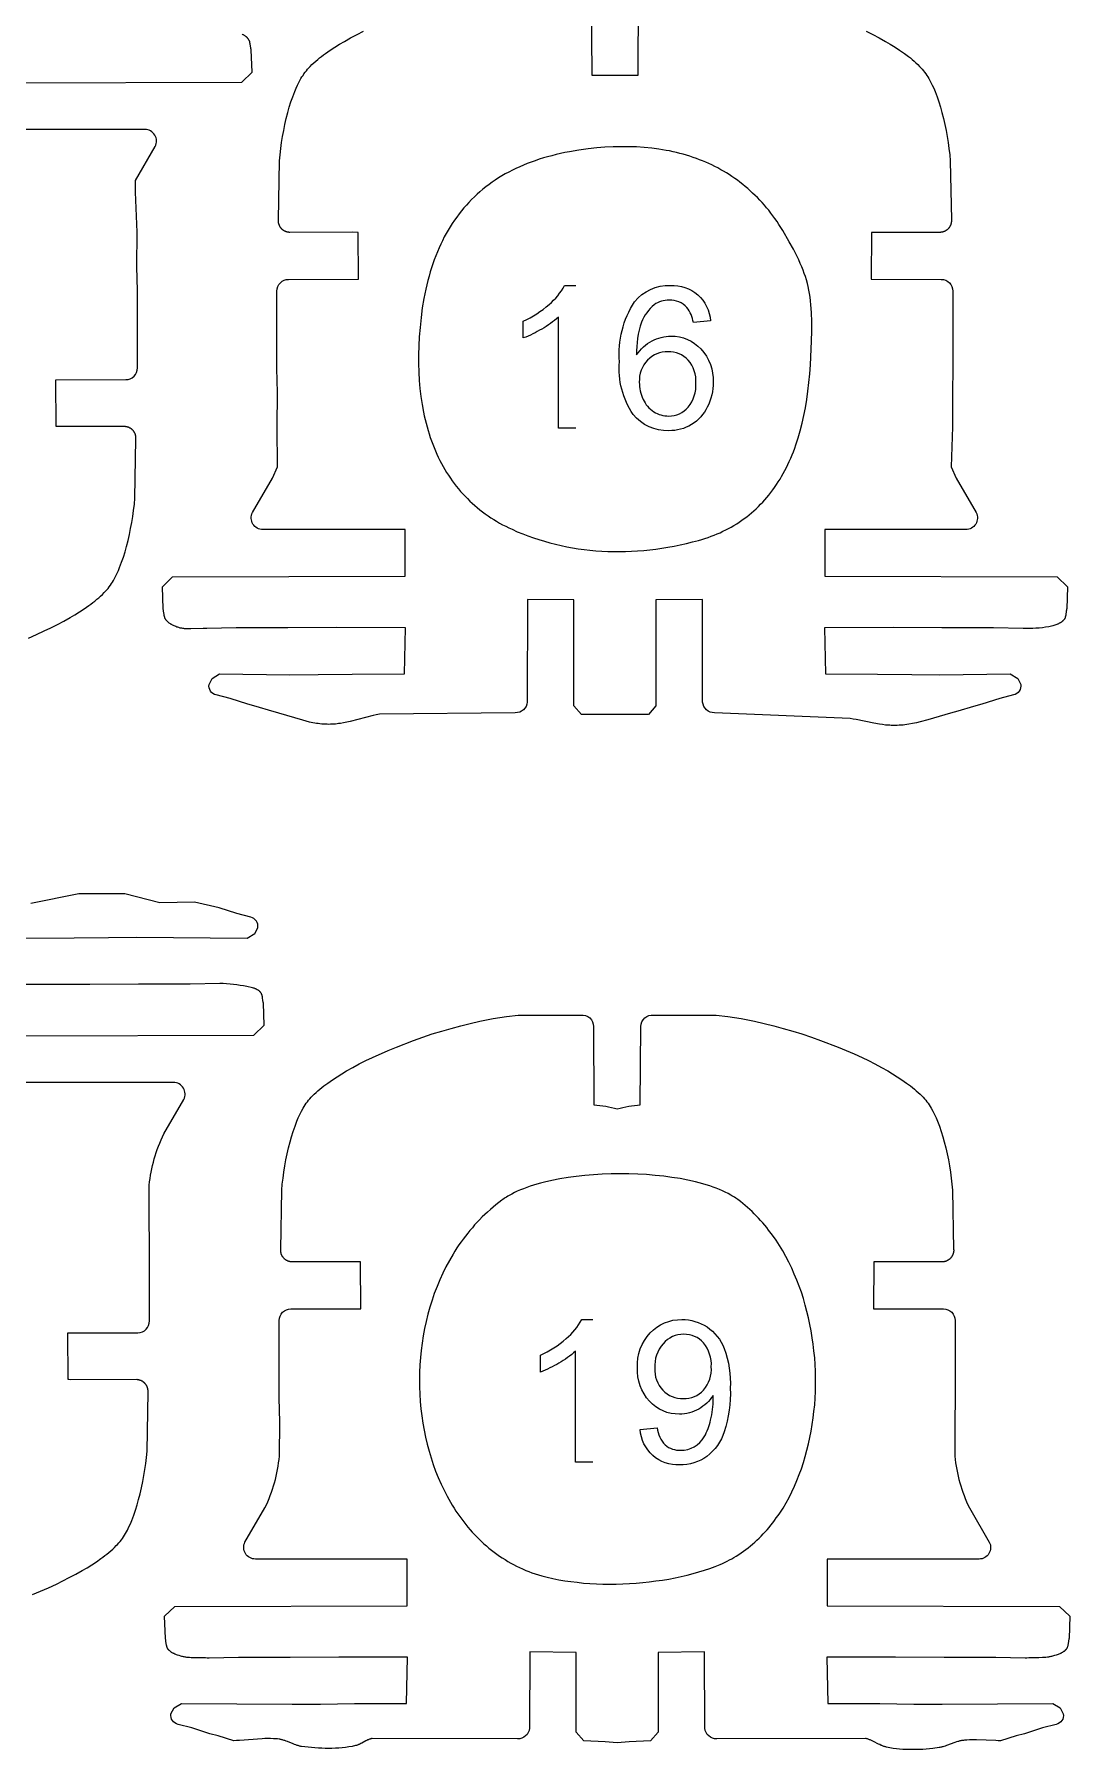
# Model space of a CAD drawing. Extents: x -344 to 77, y -230 to 818.
# Drawn here: x -2.1 to 70.5, y 0.1 to 120.3 of the extents above; entities that cross this region are included whole.
import ezdxf

# ---------------------------------------------------------------- set-up
doc = ezdxf.new("R2010")
doc.units = 0
doc.layers.add('LAYER_1', color=18, linetype='CONTINUOUS')
doc.layers.add('LETTERS', color=1, linetype='CONTINUOUS')

msp = doc.modelspace()

# ---------------------------------------------------------------- linework, layer by layer
at = {"layer": 'LAYER_1'}
for points in [[(36.96, 122.93), (37, 117.46)], [(-3.85, 116.92), (12.45, 116.97), (13.17, 117.66), (13.11, 119.22), (13.11, 119.24), (13.1, 119.27), (13.09, 119.31), (13.08, 119.36), (13.04, 119.62), (13.04, 119.66), (13.02, 119.71), (13.02, 119.74), (13.01, 119.76), (13, 119.79), (13, 119.81), (12.99, 119.83), (12.98, 119.85), (12.97, 119.88), (12.97, 119.89), (12.96, 119.9), (12.95, 119.91), (12.95, 119.92), (12.94, 119.93), (12.94, 119.94), (12.93, 119.95), (12.92, 119.96), (12.92, 119.97), (12.91, 119.98), (12.9, 120), (12.89, 120.01), (12.87, 120.03), (12.86, 120.04), (12.85, 120.06), (12.84, 120.07), (12.82, 120.09), (12.81, 120.1), (12.8, 120.11), (12.78, 120.13), (12.77, 120.14), (12.75, 120.15), (12.74, 120.16), (12.73, 120.17), (12.71, 120.19), (12.7, 120.2), (12.67, 120.22), (12.64, 120.24), (12.6, 120.26), (12.57, 120.28), (12.54, 120.29), (12.5, 120.31), (12.47, 120.33)]]:
    msp.add_lwpolyline(points, dxfattribs=at)
for points in [[(37, 117.46), (40.24, 117.46), (40.28, 122.93, -0.444583)], [(56.25, 120.54), (56.7, 120.31), (57.15, 120.07), (57.6, 119.82), (57.93, 119.62), (58.27, 119.42), (58.59, 119.2), (58.92, 118.98), (59.2, 118.77), (59.34, 118.66), (59.47, 118.55), (59.6, 118.43), (59.73, 118.32), (59.86, 118.2), (59.99, 118.07), (60.08, 117.98), (60.17, 117.87), (60.26, 117.77), (60.34, 117.66), (60.42, 117.55), (60.5, 117.44), (60.57, 117.33), (60.64, 117.21), (60.76, 116.99), (60.88, 116.76), (60.98, 116.54), (61.08, 116.3), (61.22, 115.94), (61.34, 115.58), (61.46, 115.21), (61.56, 114.84), (61.67, 114.42), (61.76, 114), (61.85, 113.58), (61.93, 113.16), (62, 112.74), (62.05, 112.31), (62.1, 111.88), (62.14, 111.45), (62.22, 107.32), (62.22, 107.3), (62.22, 107.27), (62.22, 107.25), (62.22, 107.23), (62.22, 107.21), (62.22, 107.19), (62.22, 107.17), (62.21, 107.15), (62.21, 107.13), (62.21, 107.11), (62.2, 107.08), (62.2, 107.06), (62.19, 107.04), (62.19, 107.02), (62.18, 107), (62.17, 106.98), (62.17, 106.96), (62.16, 106.94), (62.15, 106.92), (62.14, 106.91), (62.13, 106.89), (62.12, 106.87), (62.11, 106.85), (62.1, 106.83), (62.09, 106.81), (62.08, 106.8), (62.07, 106.78), (62.06, 106.76), (62.04, 106.74), (62.03, 106.73), (62.02, 106.71), (62, 106.7), (61.99, 106.68), (61.97, 106.66), (61.96, 106.65), (61.94, 106.64), (61.93, 106.62), (61.91, 106.61), (61.89, 106.6), (61.88, 106.58), (61.86, 106.57), (61.84, 106.56), (61.82, 106.55), (61.81, 106.54), (61.79, 106.53), (61.77, 106.52), (61.75, 106.51), (61.73, 106.5), (61.71, 106.49), (61.69, 106.49), (61.67, 106.48), (61.65, 106.47), (61.63, 106.47), (61.61, 106.46), (61.59, 106.45), (61.57, 106.45), (61.55, 106.45), (61.53, 106.44), (61.51, 106.44), (61.49, 106.44), (61.47, 106.43), (61.45, 106.43), (61.42, 106.43), (56.75, 106.43), (56.67, 106.43), (56.64, 106.43), (56.63, 106.43), (56.62, 106.43), (56.6, 103.15), (61.51, 103.14, -0.41433), (62.32, 102.32), (62.32, 96.88), (62.29, 95.22), (62.3, 92.81), (62.2, 90), (62.56, 89.2), (63.96, 86.79, -0.56181), (63.23, 85.6), (53.34, 85.6), (53.34, 82.33), (69.65, 82.28), (70.36, 81.59), (70.31, 80.04), (70.3, 80.01), (70.3, 79.99), (70.29, 79.96), (70.29, 79.94), (70.28, 79.89), (70.25, 79.63), (70.24, 79.58), (70.23, 79.56), (70.23, 79.53), (70.22, 79.51), (70.21, 79.49), (70.21, 79.46), (70.2, 79.44), (70.19, 79.43), (70.19, 79.42), (70.19, 79.4), (70.18, 79.39), (70.18, 79.38), (70.17, 79.37), (70.17, 79.36), (70.16, 79.35), (70.15, 79.34), (70.15, 79.33), (70.14, 79.32), (70.13, 79.31), (70.13, 79.3), (70.12, 79.29), (70.11, 79.28), (70.11, 79.27), (70.09, 79.26), (70.08, 79.24), (70.07, 79.23), (70.06, 79.22), (70.04, 79.2), (70.03, 79.19), (70.02, 79.18), (70, 79.17), (69.99, 79.16), (69.98, 79.15), (69.96, 79.14), (69.95, 79.12), (69.92, 79.1), (69.89, 79.08), (69.86, 79.06), (69.83, 79.05), (69.79, 79.03), (69.76, 79.01), (69.73, 79), (69.69, 78.98), (69.66, 78.97), (69.62, 78.95), (69.55, 78.93), (69.48, 78.9), (69.41, 78.88), (69.34, 78.86), (69.05, 78.78, -0.044561), (67.25, 78.66), (65.18, 78.71), (61.55, 78.71), (58.14, 78.73), (53.32, 78.72), (53.39, 75.48), (57.04, 75.47), (59.44, 75.44), (61.42, 75.42), (66.34, 75.48), (66.87, 75.16), (67.08, 74.75, -0.400279), (66.58, 74.01), (65.61, 73.76), (64.36, 73.36), (63.78, 73.2), (62.68, 72.87), (62.41, 72.8), (62.15, 72.73), (60.56, 72.27), (60.03, 72.12), (59.77, 72.06), (59.5, 72), (59.23, 71.96), (59.1, 71.94), (58.96, 71.92), (58.83, 71.9), (58.69, 71.89), (58.56, 71.88), (58.42, 71.87), (58.32, 71.87), (58.21, 71.87), (58.11, 71.87), (58, 71.87), (57.9, 71.88), (57.8, 71.88), (57.59, 71.9), (57.39, 71.93), (57.18, 71.96), (56.77, 72.03), (55.54, 72.29), (55.33, 72.32), (55.13, 72.36), (45.61, 72.76, -0.398217), (44.77, 73.51), (44.75, 80.7), (41.5, 80.67), (41.5, 73.24), (40.97, 72.64), (36.27, 72.64), (35.74, 73.24), (35.74, 80.67), (32.48, 80.7), (32.47, 73.51, -0.39838), (31.63, 72.76), (22.11, 72.66), (21.88, 72.61), (21.65, 72.56), (20.05, 72.15), (19.82, 72.1), (19.59, 72.05), (19.36, 72.01), (19.24, 72), (19.13, 71.98), (19.01, 71.97), (18.89, 71.96), (18.78, 71.95), (18.66, 71.95), (18.54, 71.94), (18.43, 71.95), (18.3, 71.95), (18.18, 71.96), (18.06, 71.97), (17.93, 71.98), (17.81, 72), (17.69, 72.01), (17.57, 72.04), (17.44, 72.06), (17.2, 72.11), (16.96, 72.17), (16.72, 72.23), (15.04, 72.74), (14.8, 72.8), (14.56, 72.87), (13.46, 73.2), (12.87, 73.36), (11.62, 73.76), (10.65, 74.01, -0.399753), (10.15, 74.75), (10.37, 75.16), (10.89, 75.48), (15.82, 75.42), (17.8, 75.44), (20.19, 75.47), (23.85, 75.48), (23.92, 78.72), (19.1, 78.73), (15.68, 78.71), (12.06, 78.71), (9.99, 78.66), (9.87, 78.66), (9.74, 78.66), (8.87, 78.63), (8.74, 78.63), (8.62, 78.64), (8.56, 78.64), (8.5, 78.65), (8.43, 78.65), (8.37, 78.66), (8.31, 78.67), (8.25, 78.68), (8.19, 78.69), (8.13, 78.7), (8.07, 78.72), (8.02, 78.73), (7.95, 78.75), (7.89, 78.77), (7.83, 78.8), (7.77, 78.82), (7.71, 78.85), (7.65, 78.87), (7.59, 78.9), (7.56, 78.92), (7.53, 78.94), (7.5, 78.95), (7.47, 78.97), (7.44, 78.99), (7.41, 79.01), (7.39, 79.02), (7.36, 79.04), (7.34, 79.06), (7.31, 79.08), (7.29, 79.11), (7.26, 79.13), (7.24, 79.15), (7.21, 79.17), (7.19, 79.2), (7.17, 79.22), (7.15, 79.24), (7.13, 79.27), (7.12, 79.28), (7.12, 79.29), (7.11, 79.3), (7.1, 79.31), (7.1, 79.32), (7.09, 79.33), (7.09, 79.34), (7.08, 79.35), (7.07, 79.36), (7.07, 79.37), (7.06, 79.39), (7.06, 79.4), (7.05, 79.42), (7.04, 79.44), (7.04, 79.47), (7.03, 79.49), (7.02, 79.51), (7.02, 79.54), (7.01, 79.56), (7, 79.59), (7, 79.64), (6.96, 79.89), (6.95, 79.94), (6.94, 79.99), (6.93, 80.01), (6.93, 80.04), (6.88, 81.59), (7.59, 82.28), (23.9, 82.33), (23.9, 85.6), (13.93, 85.6, -0.562342), (13.2, 86.79), (14.6, 89.2), (14.96, 90), (14.93, 92.81), (14.95, 95.22), (14.91, 96.88), (14.91, 102.32, -0.414258), (15.73, 103.14), (20.64, 103.15), (20.62, 106.43), (20.61, 106.43), (20.6, 106.43), (20.57, 106.43), (20.21, 106.44), (15.81, 106.43), (15.79, 106.43), (15.77, 106.43), (15.75, 106.44), (15.73, 106.44), (15.71, 106.44), (15.69, 106.45), (15.67, 106.45), (15.65, 106.45), (15.62, 106.46), (15.6, 106.47), (15.58, 106.47), (15.56, 106.48), (15.54, 106.49), (15.53, 106.49), (15.51, 106.5), (15.49, 106.51), (15.47, 106.52), (15.45, 106.53), (15.43, 106.54), (15.41, 106.55), (15.4, 106.56), (15.38, 106.57), (15.36, 106.58), (15.34, 106.6), (15.33, 106.61), (15.31, 106.62), (15.29, 106.64), (15.28, 106.65), (15.26, 106.66), (15.25, 106.68), (15.23, 106.7), (15.22, 106.71), (15.21, 106.73), (15.19, 106.74), (15.18, 106.76), (15.17, 106.78), (15.15, 106.8), (15.14, 106.81), (15.13, 106.83), (15.12, 106.85), (15.11, 106.87), (15.1, 106.89), (15.09, 106.91), (15.08, 106.92), (15.08, 106.94), (15.07, 106.96), (15.06, 106.98), (15.06, 107), (15.05, 107.02), (15.04, 107.04), (15.04, 107.06), (15.03, 107.08), (15.03, 107.11), (15.03, 107.13), (15.02, 107.15), (15.02, 107.17), (15.02, 107.19), (15.02, 107.21), (15.02, 107.23), (15.02, 107.25), (15.02, 107.27), (15.02, 107.29), (15.02, 107.32), (15.09, 111.45), (15.13, 111.88), (15.18, 112.31), (15.24, 112.74), (15.31, 113.16), (15.39, 113.58), (15.47, 114), (15.57, 114.42), (15.67, 114.84), (15.78, 115.21), (15.89, 115.58), (16.02, 115.94), (16.16, 116.3), (16.25, 116.54), (16.36, 116.76), (16.47, 116.99), (16.59, 117.21), (16.66, 117.33), (16.74, 117.44), (16.81, 117.55), (16.89, 117.66), (16.98, 117.77), (17.06, 117.87), (17.15, 117.98), (17.25, 118.07), (17.37, 118.2), (17.5, 118.32), (17.63, 118.43), (17.77, 118.55), (17.9, 118.66), (18.04, 118.77), (18.18, 118.87), (18.32, 118.98), (18.64, 119.2), (18.97, 119.42), (19.3, 119.62), (19.64, 119.82), (20.08, 120.07), (20.53, 120.31), (20.99, 120.54)], [(-2.52, 77.99), (-1.96, 78.24), (-1.41, 78.49), (-0.95, 78.71), (-0.49, 78.94), (-0.04, 79.18), (0.4, 79.43), (0.74, 79.63), (1.07, 79.84), (1.4, 80.05), (1.72, 80.28), (1.86, 80.38), (2, 80.49), (2.14, 80.59), (2.28, 80.71), (2.41, 80.82), (2.54, 80.94), (2.67, 81.06), (2.79, 81.18), (2.89, 81.28), (2.98, 81.38), (3.07, 81.48), (3.15, 81.59), (3.23, 81.7), (3.31, 81.81), (3.38, 81.92), (3.45, 82.04), (3.57, 82.26), (3.68, 82.49), (3.79, 82.72), (3.88, 82.95), (4.02, 83.31), (4.15, 83.67), (4.26, 84.04), (4.37, 84.41), (4.47, 84.83), (4.57, 85.25), (4.65, 85.67), (4.73, 86.09), (4.8, 86.52), (4.86, 86.94), (4.91, 87.37), (4.95, 87.8), (5.02, 91.94), (5.02, 91.96), (5.02, 91.98), (5.02, 92), (5.02, 92.02), (5.02, 92.04), (5.02, 92.06), (5.02, 92.08), (5.02, 92.11), (5.01, 92.13), (5.01, 92.15), (5.01, 92.17), (5, 92.19), (5, 92.21), (4.99, 92.23), (4.99, 92.25), (4.98, 92.27), (4.97, 92.29), (4.96, 92.31), (4.96, 92.33), (4.95, 92.35), (4.94, 92.37), (4.93, 92.38), (4.92, 92.4), (4.91, 92.42), (4.9, 92.44), (4.89, 92.46), (4.87, 92.47), (4.86, 92.49), (4.85, 92.51), (4.84, 92.52), (4.82, 92.54), (4.81, 92.56), (4.79, 92.57), (4.78, 92.59), (4.76, 92.6), (4.75, 92.62), (4.73, 92.63), (4.71, 92.64), (4.7, 92.66), (4.68, 92.67), (4.66, 92.68), (4.65, 92.69), (4.63, 92.7), (4.61, 92.71), (4.59, 92.72), (4.57, 92.73), (4.55, 92.74), (4.54, 92.75), (4.52, 92.76), (4.5, 92.77), (4.48, 92.77), (4.46, 92.78), (4.44, 92.79), (4.42, 92.79), (4.4, 92.8), (4.38, 92.8), (4.35, 92.81), (4.33, 92.81), (4.31, 92.81), (4.29, 92.82), (4.27, 92.82), (4.25, 92.82), (4.23, 92.82), (-0.44, 92.82), (-0.53, 92.82), (-0.56, 92.82), (-0.57, 92.82), (-0.58, 92.82), (-0.6, 96.1), (4.31, 96.11, 0.41433), (5.13, 96.93), (5.13, 102.37), (5.09, 104.03), (5.11, 106.44), (5, 109.25), (4.98, 110.06), (6.38, 112.46, 0.561582), (5.65, 113.65), (-3.85, 113.65)], [(-2.96, 56.96), (0.7, 56.97), (3.09, 57), (5.07, 57.02), (12.83, 56.96), (13.35, 57.28), (13.57, 57.69, 0.400249), (13.07, 58.43), (12.1, 58.68), (10.85, 59.08), (9.14, 59.47), (6.69, 59.44), (4.24, 60.06), (1.02, 60.06), (-2.34, 59.39)], [(-3.01, 50.11), (13.3, 50.16), (14.01, 50.85), (13.96, 52.4), (13.96, 52.43), (13.95, 52.45), (13.94, 52.48), (13.94, 52.5), (13.93, 52.55), (13.9, 52.81), (13.89, 52.86), (13.88, 52.88), (13.88, 52.91), (13.87, 52.93), (13.87, 52.95), (13.86, 52.98), (13.85, 53), (13.85, 53.01), (13.84, 53.02), (13.84, 53.04), (13.83, 53.05), (13.83, 53.06), (13.82, 53.07), (13.82, 53.08), (13.81, 53.09), (13.81, 53.1), (13.8, 53.11), (13.79, 53.12), (13.79, 53.13), (13.78, 53.14), (13.77, 53.15), (13.76, 53.16), (13.76, 53.17), (13.75, 53.18), (13.74, 53.19), (13.72, 53.2), (13.71, 53.22), (13.7, 53.23), (13.69, 53.24), (13.68, 53.25), (13.67, 53.26), (13.65, 53.27), (13.64, 53.28), (13.63, 53.29), (13.62, 53.29), (13.6, 53.3), (13.59, 53.31), (13.56, 53.33), (13.53, 53.34), (13.51, 53.36), (13.48, 53.37), (13.45, 53.39), (13.42, 53.4), (13.39, 53.41), (13.36, 53.42), (13.32, 53.44), (13.26, 53.46), (13.2, 53.48), (12.81, 53.57, 0.03677), (10.9, 53.78), (8.83, 53.73), (5.21, 53.73), (1.79, 53.71), (-3.03, 53.72)], [(38.78, 45, -0.041677), (40.4, 45.28), (40.44, 50.76, -0.444633), (41.34, 51.57), (45.72, 51.57), (45.72, 51.57), (46.53, 51.47), (47.01, 51.4), (47.48, 51.32), (47.95, 51.23), (48.41, 51.13), (49.09, 50.98), (49.76, 50.81), (50.42, 50.63), (51.09, 50.44), (51.74, 50.24), (52.4, 50.02), (53.05, 49.79), (54.27, 49.32), (54.83, 49.09), (55.39, 48.84), (55.95, 48.59), (56.41, 48.37), (56.86, 48.14), (57.31, 47.9), (57.75, 47.65), (58.09, 47.45), (58.42, 47.24), (58.75, 47.03), (59.07, 46.8), (59.36, 46.6), (59.49, 46.49), (59.63, 46.38), (59.76, 46.26), (59.89, 46.14), (60.02, 46.02), (60.15, 45.9), (60.24, 45.8), (60.33, 45.7), (60.42, 45.6), (60.5, 45.49), (60.58, 45.38), (60.66, 45.27), (60.73, 45.16), (60.8, 45.04), (60.92, 44.82), (61.04, 44.59), (61.14, 44.36), (61.24, 44.13), (61.38, 43.77), (61.5, 43.41), (61.62, 43.04), (61.72, 42.67), (61.83, 42.25), (61.92, 41.83), (62.01, 41.41), (62.09, 40.99), (62.15, 40.56), (62.21, 40.14), (62.26, 39.71), (62.3, 39.28), (62.37, 35.14), (62.38, 35.12), (62.38, 35.1), (62.38, 35.08), (62.38, 35.06), (62.38, 35.04), (62.38, 35.02), (62.37, 35), (62.37, 34.97), (62.37, 34.95), (62.36, 34.93), (62.36, 34.91), (62.36, 34.89), (62.35, 34.87), (62.35, 34.85), (62.34, 34.83), (62.33, 34.81), (62.33, 34.79), (62.32, 34.77), (62.31, 34.75), (62.3, 34.73), (62.29, 34.72), (62.28, 34.7), (62.27, 34.68), (62.26, 34.66), (62.25, 34.64), (62.24, 34.62), (62.23, 34.61), (62.22, 34.59), (62.2, 34.57), (62.19, 34.56), (62.18, 34.54), (62.16, 34.52), (62.15, 34.51), (62.13, 34.49), (62.12, 34.48), (62.1, 34.46), (62.08, 34.45), (62.07, 34.44), (62.05, 34.42), (62.03, 34.41), (62.02, 34.4), (62, 34.39), (61.98, 34.38), (61.96, 34.37), (61.94, 34.36), (61.93, 34.35), (61.91, 34.34), (61.89, 34.33), (61.87, 34.32), (61.85, 34.31), (61.83, 34.31), (61.81, 34.3), (61.79, 34.29), (61.77, 34.29), (61.75, 34.28), (61.73, 34.28), (61.71, 34.27), (61.69, 34.27), (61.67, 34.27), (61.65, 34.26), (61.62, 34.26), (61.6, 34.26), (61.58, 34.26), (56.91, 34.26), (56.83, 34.26), (56.8, 34.26), (56.79, 34.26), (56.78, 34.26), (56.76, 30.98), (61.66, 30.97, -0.414085), (62.48, 30.15), (62.48, 24.71), (62.45, 23.05), (62.46, 20.64, 0.088363), (63.48, 17.02), (64.88, 14.62, -0.561733), (64.16, 13.43), (53.5, 13.43), (53.5, 10.16), (69.8, 10.11), (70.52, 9.42), (70.47, 7.86), (70.46, 7.84), (70.46, 7.82), (70.45, 7.79), (70.45, 7.77), (70.44, 7.72), (70.4, 7.46), (70.39, 7.41), (70.39, 7.39), (70.38, 7.36), (70.38, 7.34), (70.37, 7.31), (70.36, 7.29), (70.36, 7.27), (70.35, 7.24), (70.34, 7.23), (70.34, 7.22), (70.33, 7.21), (70.33, 7.2), (70.32, 7.19), (70.32, 7.18), (70.31, 7.17), (70.3, 7.16), (70.3, 7.15), (70.29, 7.14), (70.29, 7.13), (70.28, 7.12), (70.27, 7.11), (70.26, 7.1), (70.25, 7.09), (70.24, 7.07), (70.23, 7.06), (70.22, 7.05), (70.21, 7.04), (70.2, 7.03), (70.18, 7.01), (70.17, 7), (70.16, 6.99), (70.15, 6.98), (70.12, 6.96), (70.09, 6.94), (70.07, 6.92), (70.04, 6.9), (70.01, 6.89), (69.98, 6.87), (69.95, 6.85), (69.92, 6.84), (69.89, 6.82), (69.86, 6.81), (69.83, 6.79), (69.76, 6.77), (69.7, 6.74), (69.63, 6.72), (69.57, 6.7), (69.44, 6.66), (69.25, 6.61), (69.19, 6.6), (69.13, 6.58), (69.08, 6.57), (69.02, 6.56), (68.96, 6.55), (68.84, 6.54), (68.72, 6.53), (68.6, 6.52), (68.36, 6.51), (67.64, 6.5), (67.52, 6.49), (67.4, 6.49), (65.34, 6.53), (61.71, 6.54), (58.29, 6.56), (53.48, 6.55), (53.55, 3.31), (57.2, 3.3), (59.59, 3.26), (61.58, 3.25), (69.33, 3.31), (69.86, 2.99), (70.07, 2.58, -0.39975), (69.57, 1.84), (68.6, 1.59), (67.35, 1.19), (66.77, 1.03), (65.67, 0.69), (65.5, 0.69), (65.33, 0.7), (63.98, 0.76), (63.82, 0.76), (63.65, 0.76), (63.48, 0.75), (63.31, 0.74), (63.14, 0.73), (63.06, 0.72), (62.98, 0.7), (62.93, 0.7), (62.87, 0.69), (62.82, 0.68), (62.77, 0.66), (62.72, 0.65), (62.67, 0.64), (62.57, 0.61), (62.47, 0.57), (61.88, 0.35), (61.78, 0.32), (61.68, 0.29), (61.63, 0.27), (61.58, 0.26), (61.52, 0.25), (61.47, 0.24), (61.42, 0.23), (61.37, 0.22), (60.91, 0.16), (60.45, 0.11), (60.21, 0.09), (59.98, 0.08), (59.75, 0.07), (59.52, 0.07), (59.28, 0.07), (59.05, 0.08), (58.82, 0.09), (58.59, 0.11), (58.36, 0.13), (58.13, 0.16), (57.9, 0.2), (57.67, 0.24), (57.62, 0.26), (57.57, 0.27), (57.53, 0.28), (57.48, 0.3), (57.43, 0.32), (57.39, 0.33), (57.34, 0.35), (57.29, 0.37), (57.2, 0.42), (57.11, 0.46), (56.75, 0.65), (56.66, 0.69), (56.57, 0.73), (56.52, 0.75), (56.48, 0.77), (56.43, 0.79), (56.38, 0.81), (56.34, 0.82), (56.29, 0.83), (56.24, 0.85), (56.19, 0.86), (45.77, 0.82, -0.39837), (44.93, 1.57), (44.91, 6.92), (41.66, 6.89), (41.66, 1.29), (41.12, 0.69), (39.61, 0.61), (38.78, 0.54), (37.94, 0.61), (36.43, 0.69), (35.89, 1.29), (35.89, 6.89), (32.64, 6.92), (32.62, 1.57, -0.398376), (31.79, 0.82), (21.59, 0.86), (21.57, 0.85), (21.55, 0.85), (21.51, 0.84), (21.48, 0.83), (21.44, 0.81), (21.4, 0.8), (21.36, 0.79), (21.33, 0.77), (21.29, 0.75), (21.22, 0.72), (21.15, 0.68), (20.86, 0.53), (20.79, 0.49), (20.72, 0.45), (20.68, 0.44), (20.64, 0.42), (20.61, 0.41), (20.57, 0.39), (20.53, 0.38), (20.49, 0.37), (20.46, 0.36), (20.44, 0.35), (20.42, 0.35), (20.19, 0.3), (19.95, 0.26), (19.72, 0.23), (19.48, 0.2), (19.25, 0.18), (19.01, 0.17), (18.77, 0.16), (18.53, 0.16), (18.3, 0.16), (18.06, 0.17), (17.82, 0.18), (17.58, 0.19), (17.11, 0.24), (16.64, 0.3), (16.59, 0.3), (16.54, 0.31), (16.49, 0.32), (16.44, 0.34), (16.39, 0.35), (16.34, 0.37), (16.29, 0.38), (16.24, 0.4), (16.14, 0.43), (16.04, 0.47), (15.66, 0.63), (15.56, 0.67), (15.46, 0.71), (15.41, 0.72), (15.36, 0.74), (15.31, 0.75), (15.26, 0.77), (15.21, 0.78), (15.16, 0.79), (15.11, 0.8), (15.06, 0.81), (14.96, 0.82), (14.86, 0.83), (14.76, 0.84), (14.66, 0.84), (14.47, 0.85), (14.27, 0.85), (14.07, 0.85), (13.87, 0.84), (12.28, 0.71), (12.08, 0.7), (11.88, 0.69), (10.78, 1.03), (10.2, 1.19), (8.95, 1.59), (7.98, 1.84, -0.399527), (7.48, 2.58), (7.7, 2.99), (8.22, 3.31), (15.98, 3.25), (17.96, 3.26), (20.35, 3.3), (24.01, 3.31), (24.07, 6.55), (19.26, 6.56), (15.84, 6.54), (12.22, 6.53), (10.15, 6.49), (10.02, 6.49), (9.9, 6.5), (9.02, 6.51), (8.9, 6.51), (8.78, 6.52), (8.65, 6.53), (8.59, 6.54), (8.53, 6.55), (8.47, 6.56), (8.41, 6.57), (8.35, 6.58), (8.29, 6.59), (8.23, 6.61), (8.17, 6.62), (8.05, 6.66), (7.93, 6.7), (7.87, 6.72), (7.81, 6.75), (7.75, 6.77), (7.69, 6.8), (7.66, 6.81), (7.63, 6.83), (7.6, 6.84), (7.57, 6.86), (7.55, 6.88), (7.52, 6.89), (7.49, 6.91), (7.47, 6.93), (7.44, 6.95), (7.42, 6.97), (7.4, 6.99), (7.37, 7.01), (7.35, 7.03), (7.34, 7.04), (7.33, 7.05), (7.32, 7.06), (7.31, 7.07), (7.3, 7.09), (7.29, 7.1), (7.28, 7.11), (7.27, 7.12), (7.27, 7.13), (7.26, 7.14), (7.25, 7.15), (7.25, 7.16), (7.24, 7.17), (7.24, 7.18), (7.23, 7.19), (7.23, 7.2), (7.22, 7.21), (7.22, 7.22), (7.21, 7.23), (7.21, 7.25), (7.2, 7.27), (7.19, 7.29), (7.18, 7.32), (7.18, 7.34), (7.17, 7.36), (7.17, 7.39), (7.16, 7.41), (7.15, 7.46), (7.11, 7.72), (7.11, 7.77), (7.1, 7.82), (7.09, 7.84), (7.09, 7.86), (7.03, 9.42), (7.75, 10.11), (24.05, 10.16), (24.05, 13.43), (13.4, 13.43, -0.561899), (12.67, 14.62), (14.07, 17.02, 0.088374), (15.09, 20.64), (15.11, 23.05), (15.07, 24.71), (15.07, 30.15, -0.414408), (15.89, 30.97), (20.8, 30.98), (20.78, 34.26), (20.77, 34.26), (20.76, 34.26), (20.73, 34.26), (20.37, 34.26), (15.97, 34.26), (15.95, 34.26), (15.93, 34.26), (15.91, 34.26), (15.89, 34.27), (15.87, 34.27), (15.84, 34.27), (15.82, 34.28), (15.8, 34.28), (15.78, 34.29), (15.76, 34.29), (15.74, 34.3), (15.72, 34.31), (15.7, 34.31), (15.68, 34.32), (15.66, 34.33), (15.65, 34.34), (15.63, 34.35), (15.61, 34.36), (15.59, 34.37), (15.57, 34.38), (15.55, 34.39), (15.54, 34.4), (15.52, 34.41), (15.5, 34.42), (15.48, 34.44), (15.47, 34.45), (15.45, 34.46), (15.44, 34.48), (15.42, 34.49), (15.41, 34.51), (15.39, 34.52), (15.38, 34.54), (15.36, 34.56), (15.35, 34.57), (15.34, 34.59), (15.32, 34.61), (15.31, 34.62), (15.3, 34.64), (15.29, 34.66), (15.28, 34.68), (15.27, 34.7), (15.26, 34.72), (15.25, 34.73), (15.24, 34.75), (15.23, 34.77), (15.23, 34.79), (15.22, 34.81), (15.21, 34.83), (15.21, 34.85), (15.2, 34.87), (15.2, 34.89), (15.19, 34.91), (15.19, 34.93), (15.18, 34.95), (15.18, 34.97), (15.18, 35), (15.18, 35.02), (15.18, 35.04), (15.18, 35.06), (15.18, 35.08), (15.18, 35.1), (15.18, 35.12), (15.18, 35.14), (15.25, 39.28), (15.29, 39.71), (15.34, 40.14), (15.4, 40.56), (15.47, 40.99), (15.54, 41.41), (15.63, 41.83), (15.73, 42.25), (15.83, 42.67), (15.94, 43.04), (16.05, 43.41), (16.18, 43.77), (16.31, 44.13), (16.41, 44.36), (16.52, 44.59), (16.63, 44.82), (16.75, 45.04), (16.82, 45.16), (16.89, 45.27), (16.97, 45.38), (17.05, 45.49), (17.13, 45.6), (17.22, 45.7), (17.31, 45.8), (17.41, 45.9), (17.53, 46.02), (17.66, 46.14), (17.79, 46.26), (17.92, 46.38), (18.06, 46.49), (18.2, 46.6), (18.34, 46.7), (18.48, 46.8), (18.8, 47.03), (19.13, 47.24), (19.46, 47.45), (19.8, 47.65), (20.24, 47.9), (20.69, 48.14), (21.15, 48.37), (21.61, 48.59), (22.72, 49.09), (23.29, 49.32), (24.5, 49.79), (25.15, 50.02), (25.81, 50.24), (26.47, 50.44), (27.13, 50.63), (27.8, 50.81), (28.47, 50.98), (29.14, 51.13), (29.61, 51.23), (30.07, 51.32), (30.55, 51.4), (31.02, 51.47), (31.83, 51.57), (31.84, 51.57), (36.22, 51.57, -0.444183), (37.12, 50.76), (37.15, 45.28, -0.041434), (38.78, 45)], [(-2.24, 10.94), (-1.68, 11.18), (-1.12, 11.42), (-0.56, 11.68), (-0.1, 11.9), (0.35, 12.13), (0.8, 12.37), (1.25, 12.62), (1.59, 12.82), (1.92, 13.02), (2.25, 13.24), (2.57, 13.46), (2.71, 13.57), (2.85, 13.67), (2.99, 13.78), (3.12, 13.89), (3.26, 14.01), (3.39, 14.12), (3.51, 14.24), (3.64, 14.37), (3.73, 14.46), (3.83, 14.56), (3.91, 14.67), (4, 14.78), (4.08, 14.88), (4.15, 15), (4.23, 15.11), (4.3, 15.23), (4.42, 15.45), (4.53, 15.68), (4.63, 15.9), (4.73, 16.14), (4.87, 16.5), (5, 16.86), (5.11, 17.23), (5.21, 17.6), (5.32, 18.01), (5.42, 18.43), (5.5, 18.86), (5.58, 19.28), (5.65, 19.7), (5.71, 20.13), (5.76, 20.56), (5.8, 20.99), (5.87, 25.12), (5.87, 25.14), (5.87, 25.17), (5.87, 25.19), (5.87, 25.21), (5.87, 25.23), (5.87, 25.25), (5.87, 25.27), (5.86, 25.29), (5.86, 25.31), (5.86, 25.33), (5.85, 25.35), (5.85, 25.38), (5.84, 25.4), (5.84, 25.42), (5.83, 25.44), (5.83, 25.46), (5.82, 25.48), (5.81, 25.49), (5.8, 25.51), (5.8, 25.53), (5.79, 25.55), (5.78, 25.57), (5.77, 25.59), (5.76, 25.61), (5.74, 25.63), (5.73, 25.64), (5.72, 25.66), (5.71, 25.68), (5.7, 25.69), (5.68, 25.71), (5.67, 25.73), (5.65, 25.74), (5.64, 25.76), (5.63, 25.77), (5.61, 25.79), (5.59, 25.8), (5.58, 25.82), (5.56, 25.83), (5.54, 25.84), (5.53, 25.86), (5.51, 25.87), (5.49, 25.88), (5.48, 25.89), (5.46, 25.9), (5.44, 25.91), (5.42, 25.92), (5.4, 25.93), (5.38, 25.94), (5.36, 25.95), (5.34, 25.95), (5.32, 25.96), (5.3, 25.97), (5.28, 25.97), (5.26, 25.98), (5.24, 25.98), (5.22, 25.99), (5.2, 25.99), (5.18, 26), (5.16, 26), (5.14, 26), (5.12, 26), (5.1, 26.01), (5.08, 26.01), (0.4, 26), (0.32, 26.01), (0.29, 26.01), (0.28, 26.01), (0.27, 26.01), (0.25, 29.29), (5.16, 29.3, 0.414363), (5.97, 30.12), (5.97, 35.56), (5.94, 37.22), (5.95, 39.63, -0.088366), (6.98, 43.24), (8.38, 45.65, 0.561891), (7.65, 46.84), (-3.01, 46.84)]]:
    msp.add_lwpolyline(points, format="xyb", dxfattribs=at)
for points in [[(44.49, 84.84), (44.71, 84.91), (44.93, 84.98), (45.15, 85.05), (45.37, 85.13), (45.58, 85.21), (45.79, 85.29), (45.99, 85.38), (46.19, 85.48), (46.39, 85.58), (46.59, 85.68), (46.78, 85.78), (46.97, 85.89), (47.16, 86.01), (47.34, 86.12), (47.52, 86.25), (47.69, 86.37), (47.87, 86.5), (48.04, 86.64), (48.2, 86.77), (48.37, 86.92), (48.53, 87.06), (48.68, 87.21), (48.84, 87.37), (48.99, 87.52), (49.14, 87.69), (49.28, 87.85), (49.42, 88.02), (49.56, 88.2), (49.69, 88.38), (49.82, 88.56), (49.95, 88.75), (50.07, 88.94), (50.2, 89.13), (50.31, 89.33), (50.43, 89.53), (50.54, 89.74), (50.65, 89.95), (50.75, 90.16), (50.85, 90.38), (50.95, 90.6), (51.05, 90.83), (51.14, 91.06), (51.23, 91.3), (51.31, 91.54), (51.47, 92.02), (51.62, 92.53), (51.76, 93.05), (51.88, 93.59), (51.99, 94.14), (52.08, 94.71), (52.16, 95.3), (52.23, 95.9), (52.29, 96.51), (52.33, 97.15), (52.41, 98.81), (52.43, 99.53), (52.43, 100.19), (52.41, 100.8), (52.39, 101.09), (52.37, 101.36), (52.34, 101.63), (52.31, 101.89), (52.27, 102.14), (52.22, 102.39), (52.17, 102.63), (52.12, 102.86), (52.05, 103.1), (51.98, 103.33), (51.9, 103.56), (51.82, 103.79), (51.73, 104.03), (51.62, 104.26), (51.52, 104.5), (51.4, 104.74), (51.14, 105.25), (50.85, 105.78), (50.39, 106.57), (50.26, 106.78), (50.12, 106.99), (49.99, 107.19), (49.84, 107.4), (49.7, 107.59), (49.55, 107.79), (49.41, 107.98), (49.25, 108.16), (49.1, 108.34), (48.94, 108.52), (48.78, 108.7), (48.62, 108.87), (48.45, 109.03), (48.28, 109.19), (48.11, 109.35), (47.93, 109.51), (47.76, 109.66), (47.58, 109.8), (47.39, 109.95), (47.21, 110.09), (47.02, 110.22), (46.83, 110.35), (46.64, 110.48), (46.44, 110.6), (46.24, 110.72), (46.04, 110.83), (45.83, 110.95), (45.63, 111.05), (45.42, 111.16), (45.21, 111.26), (44.99, 111.35), (44.77, 111.44), (44.55, 111.53), (44.33, 111.61), (44.1, 111.69), (43.88, 111.77), (43.64, 111.84), (43.41, 111.91), (43.18, 111.97), (42.94, 112.03), (42.7, 112.08), (42.45, 112.14), (42.21, 112.18), (41.71, 112.27), (41.2, 112.33), (40.67, 112.38), (40.14, 112.42), (39.6, 112.44), (39.05, 112.44), (38.49, 112.43), (37.92, 112.4), (37.34, 112.35), (36.75, 112.29), (36.08, 112.2), (35.43, 112.09), (35.11, 112.03), (34.8, 111.96), (34.49, 111.89), (34.19, 111.81), (33.89, 111.73), (33.6, 111.65), (33.31, 111.56), (33.02, 111.46), (32.75, 111.36), (32.47, 111.26), (32.2, 111.15), (31.94, 111.03), (31.68, 110.91), (31.43, 110.79), (31.18, 110.66), (30.93, 110.53), (30.69, 110.39), (30.46, 110.25), (30.23, 110.1), (30.01, 109.95), (29.79, 109.79), (29.57, 109.62), (29.36, 109.46), (29.15, 109.28), (28.95, 109.11), (28.76, 108.92), (28.57, 108.74), (28.38, 108.54), (28.2, 108.35), (28.02, 108.15), (27.85, 107.94), (27.69, 107.73), (27.52, 107.51), (27.37, 107.29), (27.21, 107.06), (27.07, 106.83), (26.92, 106.59), (26.79, 106.35), (26.65, 106.11), (26.52, 105.85), (26.4, 105.6), (26.28, 105.34), (26.17, 105.07), (26.06, 104.8), (25.95, 104.52), (25.85, 104.24), (25.76, 103.95), (25.67, 103.66), (25.58, 103.37), (25.5, 103.06), (25.42, 102.76), (25.35, 102.45), (25.22, 101.81), (25.11, 101.15), (25.02, 100.47), (24.95, 99.77), (24.89, 99.12), (24.86, 98.48), (24.84, 97.86), (24.84, 97.25), (24.86, 96.64), (24.89, 96.06), (24.94, 95.48), (25.01, 94.92), (25.09, 94.37), (25.19, 93.83), (25.25, 93.57), (25.31, 93.31), (25.37, 93.05), (25.44, 92.8), (25.51, 92.55), (25.59, 92.3), (25.67, 92.06), (25.75, 91.82), (25.84, 91.58), (25.93, 91.35), (26.03, 91.12), (26.13, 90.89), (26.23, 90.67), (26.34, 90.45), (26.45, 90.24), (26.57, 90.02), (26.69, 89.82), (26.81, 89.61), (26.94, 89.41), (27.08, 89.21), (27.21, 89.02), (27.35, 88.83), (27.49, 88.64), (27.64, 88.46), (27.79, 88.28), (27.95, 88.11), (28.11, 87.94), (28.27, 87.77), (28.44, 87.6), (28.61, 87.44), (28.79, 87.29), (28.96, 87.14), (29.15, 86.99), (29.33, 86.84), (29.52, 86.7), (29.72, 86.57), (29.91, 86.43), (30.12, 86.3), (30.32, 86.18), (30.53, 86.06), (30.74, 85.94), (30.96, 85.83), (31.18, 85.72), (31.4, 85.62), (31.77, 85.45), (32.15, 85.3), (32.52, 85.16), (32.9, 85.02), (33.28, 84.9), (33.67, 84.78), (34.06, 84.67), (34.45, 84.57), (34.85, 84.48), (35.25, 84.4), (35.65, 84.32), (36.05, 84.26), (36.46, 84.2), (36.87, 84.16), (37.28, 84.12), (37.69, 84.09), (38.11, 84.07), (38.53, 84.06), (38.94, 84.06), (39.37, 84.06), (39.79, 84.08), (40.21, 84.1), (40.64, 84.14), (41.06, 84.18), (41.49, 84.23), (41.91, 84.29), (42.34, 84.36), (42.77, 84.44), (43.2, 84.53), (43.63, 84.62), (44.06, 84.73)], [(46.95, 13.54), (47.13, 13.64), (47.3, 13.75), (47.47, 13.86), (47.64, 13.98), (47.8, 14.1), (47.96, 14.22), (48.12, 14.35), (48.28, 14.48), (48.43, 14.61), (48.58, 14.75), (48.73, 14.89), (48.87, 15.04), (49.02, 15.19), (49.16, 15.34), (49.29, 15.49), (49.43, 15.65), (49.56, 15.81), (49.69, 15.97), (49.81, 16.14), (49.94, 16.31), (50.06, 16.48), (50.18, 16.65), (50.41, 17.01), (50.62, 17.38), (50.83, 17.75), (51.03, 18.14), (51.21, 18.53), (51.38, 18.93), (51.55, 19.35), (51.7, 19.76), (51.84, 20.19), (51.97, 20.62), (52.09, 21.06), (52.2, 21.5), (52.3, 21.95), (52.39, 22.4), (52.46, 22.86), (52.53, 23.32), (52.58, 23.78), (52.63, 24.25), (52.66, 24.71), (52.68, 25.18), (52.69, 25.66), (52.69, 26.13), (52.68, 26.6), (52.66, 27.07), (52.63, 27.54), (52.58, 28.02), (52.53, 28.49), (52.46, 28.95), (52.39, 29.42), (52.3, 29.88), (52.2, 30.34), (52.09, 30.79), (51.97, 31.24), (51.84, 31.69), (51.7, 32.13), (51.54, 32.56), (51.38, 32.99), (51.2, 33.41), (51.02, 33.83), (50.82, 34.24), (50.61, 34.64), (50.39, 35.03), (50.16, 35.41), (49.92, 35.78), (49.67, 36.14), (49.4, 36.49), (49.27, 36.67), (49.13, 36.83), (48.99, 37), (48.84, 37.16), (48.69, 37.32), (48.54, 37.48), (48.39, 37.64), (48.24, 37.79), (48.08, 37.94), (47.92, 38.08), (47.75, 38.22), (47.59, 38.36), (47.42, 38.5), (47.25, 38.63), (47.17, 38.68), (47.09, 38.74), (47.01, 38.79), (46.92, 38.85), (46.83, 38.9), (46.74, 38.95), (46.56, 39.05), (46.36, 39.15), (46.16, 39.25), (45.95, 39.34), (45.73, 39.43), (45.51, 39.51), (45.27, 39.59), (45.03, 39.67), (44.79, 39.74), (44.53, 39.81), (44.28, 39.87), (43.74, 39.99), (43.19, 40.1), (42.62, 40.19), (42.04, 40.27), (41.44, 40.33), (40.83, 40.38), (40.22, 40.42), (39.6, 40.44), (38.97, 40.44), (38.35, 40.43), (37.73, 40.41), (37.12, 40.37), (36.51, 40.32), (35.91, 40.26), (35.33, 40.18), (34.75, 40.08), (34.2, 39.97), (33.67, 39.85), (33.41, 39.78), (33.15, 39.71), (32.91, 39.64), (32.67, 39.56), (32.43, 39.48), (32.21, 39.39), (31.99, 39.31), (31.77, 39.21), (31.57, 39.12), (31.38, 39.02), (31.19, 38.92), (31.1, 38.86), (31.01, 38.81), (30.93, 38.76), (30.84, 38.7), (30.76, 38.64), (30.68, 38.59), (30.48, 38.43), (30.27, 38.27), (30.07, 38.1), (29.88, 37.93), (29.68, 37.76), (29.5, 37.59), (29.31, 37.41), (29.13, 37.22), (28.96, 37.04), (28.78, 36.85), (28.62, 36.66), (28.45, 36.46), (28.29, 36.27), (28.13, 36.07), (27.98, 35.86), (27.83, 35.66), (27.68, 35.45), (27.54, 35.24), (27.4, 35.02), (27.27, 34.81), (27.01, 34.37), (26.77, 33.92), (26.54, 33.47), (26.33, 33), (26.14, 32.53), (25.95, 32.05), (25.79, 31.57), (25.63, 31.08), (25.49, 30.59), (25.37, 30.09), (25.26, 29.59), (25.17, 29.08), (25.09, 28.57), (25.02, 28.06), (24.97, 27.55), (24.93, 27.04), (24.91, 26.52), (24.9, 26.01), (24.91, 25.5), (24.93, 24.99), (24.96, 24.48), (25.01, 23.97), (25.07, 23.46), (25.14, 22.96), (25.23, 22.46), (25.33, 21.97), (25.45, 21.48), (25.58, 21), (25.72, 20.52), (25.87, 20.06), (26.04, 19.59), (26.23, 19.14), (26.42, 18.69), (26.63, 18.26), (26.85, 17.83), (27.09, 17.41), (27.21, 17.21), (27.34, 17), (27.47, 16.8), (27.6, 16.61), (27.73, 16.42), (27.87, 16.22), (28.01, 16.04), (28.16, 15.85), (28.31, 15.67), (28.46, 15.49), (28.61, 15.32), (28.77, 15.15), (28.93, 14.98), (29.09, 14.82), (29.26, 14.66), (29.43, 14.5), (29.61, 14.35), (29.78, 14.2), (29.96, 14.05), (30.14, 13.91), (30.33, 13.78), (30.52, 13.64), (30.71, 13.51), (30.91, 13.39), (31.11, 13.27), (31.31, 13.15), (31.51, 13.04), (31.72, 12.94), (31.93, 12.83), (32.14, 12.74), (32.36, 12.64), (32.58, 12.56), (32.8, 12.47), (33.03, 12.4), (33.25, 12.32), (33.49, 12.25), (33.87, 12.15), (34.27, 12.06), (34.68, 11.98), (35.1, 11.91), (35.53, 11.85), (35.96, 11.8), (36.41, 11.75), (36.86, 11.72), (37.32, 11.7), (37.78, 11.68), (38.24, 11.68), (38.71, 11.68), (39.17, 11.7), (39.64, 11.72), (40.11, 11.75), (40.57, 11.79), (41.03, 11.84), (41.49, 11.9), (41.95, 11.96), (42.39, 12.03), (42.84, 12.12), (43.27, 12.21), (43.69, 12.31), (44.11, 12.41), (44.51, 12.53), (44.9, 12.65), (45.28, 12.78), (45.65, 12.91), (46, 13.06), (46.17, 13.13), (46.34, 13.21), (46.5, 13.29), (46.65, 13.37), (46.81, 13.45)]]:
    msp.add_lwpolyline(points, close=True, dxfattribs=at)
at = {"layer": 'LETTERS'}
for points in [[(35.87, 92.71), (34.66, 92.71), (34.66, 100.5, -0.056472), (33.49, 99.66, -0.043354), (32.19, 99.03), (32.19, 100.21, 0.072812), (34, 101.38, 0.094573), (35.09, 102.71), (35.87, 102.71)], [(45.33, 100.24), (44.12, 100.12, 0.126501), (43.66, 101.17, 0.214441), (42.43, 101.69, 0.155606), (41.37, 101.36, 0.132823), (40.49, 100.13, 0.091829), (40.14, 97.84, -0.131952), (41.22, 98.83, -0.119806), (42.56, 99.16, -0.213787), (44.65, 98.26, -0.199696), (45.51, 95.93, -0.118427), (45.1, 94.19, -0.143669), (43.99, 92.96, -0.139573), (42.39, 92.53, -0.230165), (39.9, 93.66, -0.173379), (38.94, 97.37, -0.167201), (40, 101.57, -0.237815), (42.51, 102.71, -0.187038), (44.43, 102.06, -0.188201), (45.33, 100.24)], [(40.33, 95.93, 0.112533), (40.6, 94.73, 0.144169), (41.34, 93.86, 0.145127), (42.39, 93.56, 0.22507), (43.75, 94.18, 0.187105), (44.3, 95.87, 0.1924), (43.76, 97.48, 0.219238), (42.34, 98.07, 0.208392), (40.91, 97.48, 0.204963), (40.33, 95.93)], [(37.07, 20.22), (35.86, 20.22), (35.86, 28.01, -0.056472), (34.69, 27.17, -0.043354), (33.39, 26.54), (33.39, 27.72, 0.072812), (35.2, 28.89, 0.094573), (36.29, 30.22), (37.07, 30.22)], [(40.38, 22.51), (41.59, 22.63, 0.166693), (42.15, 21.43, 0.189901), (43.22, 21.06, 0.271367), (44.89, 22.01, 0.070359), (45.33, 23.17, 0.061052), (45.51, 24.66), (45.5, 24.9, -0.124963), (44.5, 23.95, -0.133015), (43.14, 23.59, -0.214712), (41.05, 24.49, -0.19836), (40.2, 26.85, -0.200018), (41.09, 29.29, -0.212988), (43.31, 30.22, -0.149189), (45.08, 29.7, -0.150589), (46.29, 28.2, -0.096672), (46.71, 25.4, -0.084583), (46.29, 22.35, -0.151782), (45.07, 20.63, -0.162389), (43.16, 20.04, -0.187715), (41.27, 20.69, -0.187552), (40.38, 22.51)], [(45.38, 26.91, 0.188792), (44.83, 28.58, 0.223569), (43.45, 29.19, 0.222824), (42, 28.53, 0.190504), (41.41, 26.81, 0.19933), (41.97, 25.27, 0.213795), (43.42, 24.68, 0.217138), (44.83, 25.27, 0.194331), (45.38, 26.91)]]:
    msp.add_lwpolyline(points, format="xyb", dxfattribs=at)

doc.saveas('drawing.dxf')
